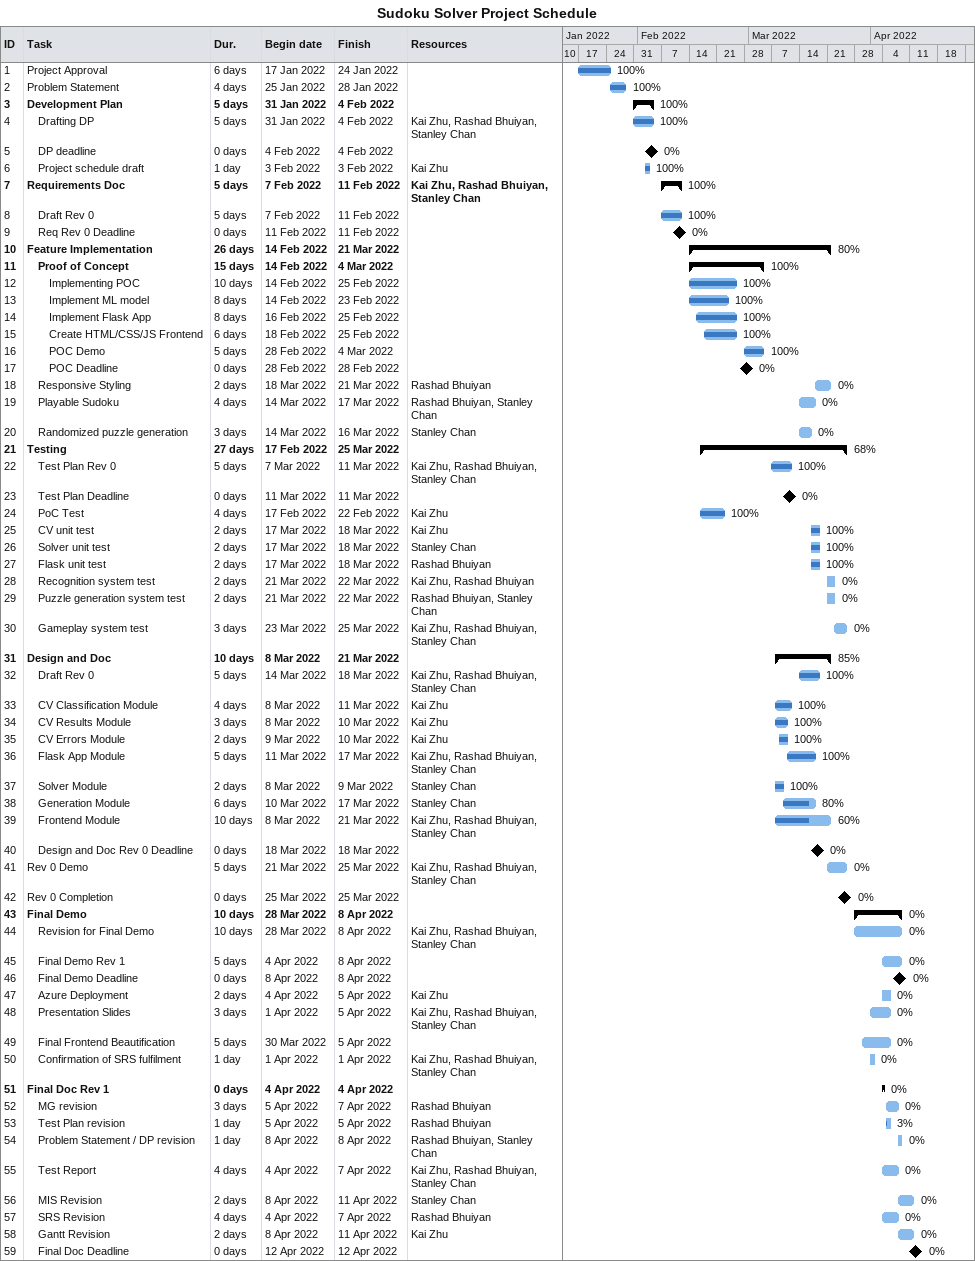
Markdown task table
Sudoku Solver Project Schedule

| ID | Level | Task | Duration | Start | Finish | Resources | % complete |
|---|---|---|---|---|---|---|---|
| 1 | 1 | Project Approval | 6d | 2022-01-17 | 2022-01-24 |  | 100 |
| 2 | 1 | Problem Statement | 4d | 2022-01-25 | 2022-01-28 |  | 100 |
| 3 | 1 | **Development Plan** | 5d | 2022-01-31 | 2022-02-04 |  | 100 |
| 4 | 2 | Drafting DP | 5d | 2022-01-31 | 2022-02-04 | Kai Zhu, Rashad Bhuiyan, Stanley Chan | 100 |
| 5 | 2 | DP deadline | 0d | 2022-02-04 | 2022-02-04 |  | 0 |
| 6 | 2 | Project schedule draft | 1d | 2022-02-03 | 2022-02-03 | Kai Zhu | 100 |
| 7 | 1 | **Requirements Doc** | 5d | 2022-02-07 | 2022-02-11 | Kai Zhu, Rashad Bhuiyan, Stanley Chan | 100 |
| 8 | 2 | Draft Rev 0 | 5d | 2022-02-07 | 2022-02-11 |  | 100 |
| 9 | 2 | Req Rev 0 Deadline | 0d | 2022-02-11 | 2022-02-11 |  | 0 |
| 10 | 1 | **Feature Implementation** | 26d | 2022-02-14 | 2022-03-21 |  | 80 |
| 11 | 2 | **Proof of Concept** | 15d | 2022-02-14 | 2022-03-04 |  | 100 |
| 12 | 3 | Implementing POC | 10d | 2022-02-14 | 2022-02-25 |  | 100 |
| 13 | 3 | Implement ML model | 8d | 2022-02-14 | 2022-02-23 |  | 100 |
| 14 | 3 | Implement Flask App | 8d | 2022-02-16 | 2022-02-25 |  | 100 |
| 15 | 3 | Create HTML/CSS/JS Frontend | 6d | 2022-02-18 | 2022-02-25 |  | 100 |
| 16 | 3 | POC Demo | 5d | 2022-02-28 | 2022-03-04 |  | 100 |
| 17 | 3 | POC Deadline | 0d | 2022-02-28 | 2022-02-28 |  | 0 |
| 18 | 2 | Responsive Styling | 2d | 2022-03-18 | 2022-03-21 | Rashad Bhuiyan | 0 |
| 19 | 2 | Playable Sudoku | 4d | 2022-03-14 | 2022-03-17 | Rashad Bhuiyan, Stanley Chan | 0 |
| 20 | 2 | Randomized puzzle generation | 3d | 2022-03-14 | 2022-03-16 | Stanley Chan | 0 |
| 21 | 1 | **Testing** | 27d | 2022-02-17 | 2022-03-25 |  | 68 |
| 22 | 2 | Test Plan Rev 0 | 5d | 2022-03-07 | 2022-03-11 | Kai Zhu, Rashad Bhuiyan, Stanley Chan | 100 |
| 23 | 2 | Test Plan Deadline | 0d | 2022-03-11 | 2022-03-11 |  | 0 |
| 24 | 2 | PoC Test | 4d | 2022-02-17 | 2022-02-22 | Kai Zhu | 100 |
| 25 | 2 | CV unit test | 2d | 2022-03-17 | 2022-03-18 | Kai Zhu | 100 |
| 26 | 2 | Solver unit test | 2d | 2022-03-17 | 2022-03-18 | Stanley Chan | 100 |
| 27 | 2 | Flask unit test | 2d | 2022-03-17 | 2022-03-18 | Rashad Bhuiyan | 100 |
| 28 | 2 | Recognition system test | 2d | 2022-03-21 | 2022-03-22 | Kai Zhu, Rashad Bhuiyan | 0 |
| 29 | 2 | Puzzle generation system test | 2d | 2022-03-21 | 2022-03-22 | Rashad Bhuiyan, Stanley Chan | 0 |
| 30 | 2 | Gameplay system test | 3d | 2022-03-23 | 2022-03-25 | Kai Zhu, Rashad Bhuiyan, Stanley Chan | 0 |
| 31 | 1 | **Design and Doc** | 10d | 2022-03-08 | 2022-03-21 |  | 85 |
| 32 | 2 | Draft Rev 0 | 5d | 2022-03-14 | 2022-03-18 | Kai Zhu, Rashad Bhuiyan, Stanley Chan | 100 |
| 33 | 2 | CV Classification Module | 4d | 2022-03-08 | 2022-03-11 | Kai Zhu | 100 |
| 34 | 2 | CV Results Module | 3d | 2022-03-08 | 2022-03-10 | Kai Zhu | 100 |
| 35 | 2 | CV Errors Module | 2d | 2022-03-09 | 2022-03-10 | Kai Zhu | 100 |
| 36 | 2 | Flask App Module | 5d | 2022-03-11 | 2022-03-17 | Kai Zhu, Rashad Bhuiyan, Stanley Chan | 100 |
| 37 | 2 | Solver Module | 2d | 2022-03-08 | 2022-03-09 | Stanley Chan | 100 |
| 38 | 2 | Generation Module | 6d | 2022-03-10 | 2022-03-17 | Stanley Chan | 80 |
| 39 | 2 | Frontend Module | 10d | 2022-03-08 | 2022-03-21 | Kai Zhu, Rashad Bhuiyan, Stanley Chan | 60 |
| 40 | 2 | Design and Doc Rev 0 Deadline | 0d | 2022-03-18 | 2022-03-18 |  | 0 |
| 41 | 1 | Rev 0 Demo | 5d | 2022-03-21 | 2022-03-25 | Kai Zhu, Rashad Bhuiyan, Stanley Chan | 0 |
| 42 | 1 | Rev 0 Completion | 0d | 2022-03-25 | 2022-03-25 |  | 0 |
| 43 | 1 | **Final Demo** | 10d | 2022-03-28 | 2022-04-08 |  | 0 |
| 44 | 2 | Revision for Final Demo | 10d | 2022-03-28 | 2022-04-08 | Kai Zhu, Rashad Bhuiyan, Stanley Chan | 0 |
| 45 | 2 | Final Demo Rev 1 | 5d | 2022-04-04 | 2022-04-08 |  | 0 |
| 46 | 2 | Final Demo Deadline | 0d | 2022-04-08 | 2022-04-08 |  | 0 |
| 47 | 2 | Azure Deployment | 2d | 2022-04-04 | 2022-04-05 | Kai Zhu | 0 |
| 48 | 2 | Presentation Slides | 3d | 2022-04-01 | 2022-04-05 | Kai Zhu, Rashad Bhuiyan, Stanley Chan | 0 |
| 49 | 2 | Final Frontend Beautification | 5d | 2022-03-30 | 2022-04-05 |  | 0 |
| 50 | 2 | Confirmation of SRS fulfilment | 1d | 2022-04-01 | 2022-04-01 | Kai Zhu, Rashad Bhuiyan, Stanley Chan | 0 |
| 51 | 1 | **Final Doc Rev 1** | 0d | 2022-04-04 | 2022-04-04 |  | 0 |
| 52 | 2 | MG revision | 3d | 2022-04-05 | 2022-04-07 | Rashad Bhuiyan | 0 |
| 53 | 2 | Test Plan revision | 1d | 2022-04-05 | 2022-04-05 | Rashad Bhuiyan | 3 |
| 54 | 2 | Problem Statement / DP revision | 1d | 2022-04-08 | 2022-04-08 | Rashad Bhuiyan, Stanley Chan | 0 |
| 55 | 2 | Test Report | 4d | 2022-04-04 | 2022-04-07 | Kai Zhu, Rashad Bhuiyan, Stanley Chan | 0 |
| 56 | 2 | MIS Revision | 2d | 2022-04-08 | 2022-04-11 | Stanley Chan | 0 |
| 57 | 2 | SRS Revision | 4d | 2022-04-04 | 2022-04-07 | Rashad Bhuiyan | 0 |
| 58 | 2 | Gantt Revision | 2d | 2022-04-08 | 2022-04-11 | Kai Zhu | 0 |
| 59 | 2 | Final Doc Deadline | 0d | 2022-04-12 | 2022-04-12 |  | 0 |
